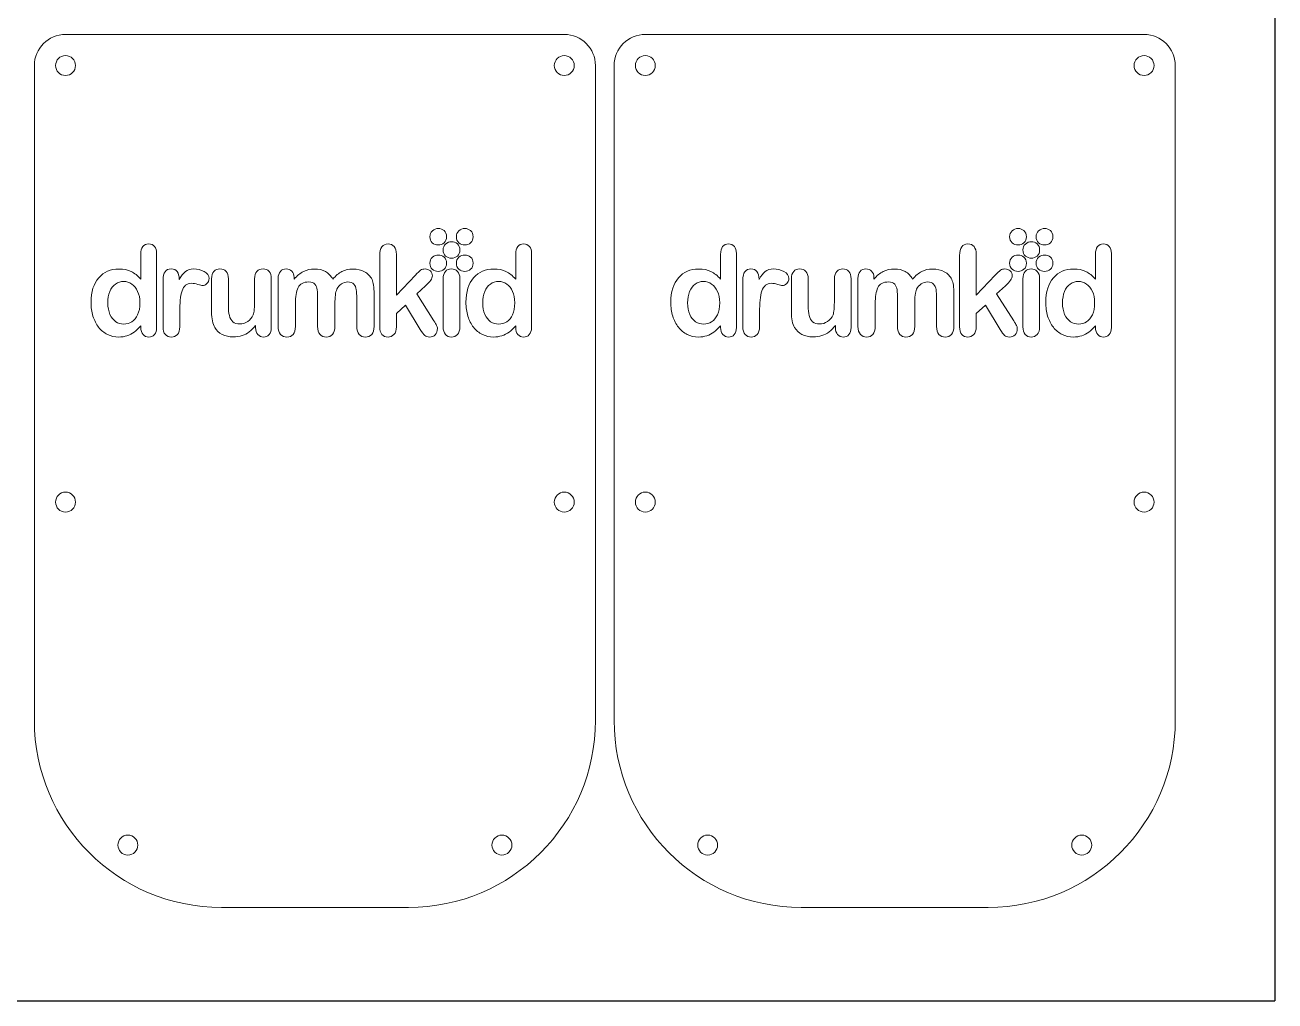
# Model space of a CAD drawing. Header units: millimetres. Extents: x 0 to 400, y 0 to 600.
# Drawn here: x 199.5 to 400, y 0 to 156.5 of the extents above; entities that cross this region are included whole.
import ezdxf

# ---------------------------------------------------------------- set-up
doc = ezdxf.new("R2010")
doc.units = ezdxf.units.MM
for name, color, linetype, lineweight, true_color in [('cut profiles', 1, 'Continuous', 9, 0xff0000), ('line engrave', 5, 'Continuous', 9, 0x0000ff), ('sheet outline', 3, 'Continuous', 25, 0x00ff00)]:
    doc.layers.add(name, color=color, linetype=linetype, lineweight=lineweight, true_color=true_color)

msp = doc.modelspace()

# ---------------------------------------------------------------- linework, layer by layer
at = {"layer": 'cut profiles'}
for p, q in [((206, 155), (286, 155)), ((299, 155), (379, 155)), ((201, 45), (201, 150)), ((291, 45), (291, 150)), ((294, 45), (294, 150)), ((384, 45), (384, 150)), ((231, 15), (261, 15)), ((324, 15), (354, 15))]:
    msp.add_line(p, q, dxfattribs=at)
for centre in [(206, 150), (286, 150), (299, 150), (379, 150), (206, 80), (286, 80), (299, 80), (379, 80), (216, 25), (276, 25), (309, 25), (369, 25)]:
    msp.add_circle(centre, 1.6, dxfattribs=at)
for centre, radius, start, end in [((206, 150), 5, 90, 180), ((286, 150), 5, 0, 90), ((299, 150), 5, 90, 180), ((379, 150), 5, 0, 90), ((231, 45), 30, 180, 270), ((261, 45), 30, 270, 0), ((324, 45), 30, 180, 270), ((354, 45), 30, 270, 0)]:
    msp.add_arc(centre, radius, start, end, dxfattribs=at)
at = {"layer": 'line engrave', "color": 5, "true_color": 0x0000ff}
for points in [[(218.07, 115.75), (218.07, 119.72)], [(220.61, 119.86), (220.61, 108)], [(256.41, 108.1), (256.41, 119.56)], [(259.08, 119.72), (259.08, 113.2), (262.11, 116.37)], [(278.21, 115.75), (278.21, 119.72)], [(280.75, 119.86), (280.75, 108)], [(311.07, 115.75), (311.07, 119.72)], [(313.61, 119.86), (313.61, 108)], [(349.41, 108.1), (349.41, 119.56)], [(352.08, 119.72), (352.08, 113.2), (355.11, 116.37)], [(371.21, 115.75), (371.21, 119.72)], [(373.75, 119.86), (373.75, 108)], [(221.64, 108.1), (221.64, 115.58)], [(229.43, 110.46), (229.43, 115.79)], [(232.12, 115.79), (232.12, 111.49)], [(236.33, 112.52), (236.33, 115.79)], [(239.01, 115.79), (239.01, 108)], [(240.11, 108.16), (240.11, 115.85)], [(242.67, 116.01), (242.67, 115.75)], [(263.76, 114.7), (262.33, 113.39), (265.09, 109.06)], [(266.56, 108.1), (266.56, 115.79)], [(269.25, 115.87), (269.25, 108.1)], [(314.64, 108.1), (314.64, 115.58)], [(322.43, 110.46), (322.43, 115.79)], [(325.12, 115.79), (325.12, 111.49)], [(329.33, 112.52), (329.33, 115.79)], [(332.01, 115.79), (332.01, 108)], [(333.11, 108.16), (333.11, 115.85)], [(335.67, 116.01), (335.67, 115.75)], [(356.76, 114.7), (355.33, 113.39), (358.09, 109.06)], [(359.56, 108.1), (359.56, 115.79)], [(362.25, 115.87), (362.25, 108.1)], [(246.44, 108.16), (246.44, 112.44)], [(252.71, 108.16), (252.71, 112.68)], [(255.5, 113.41), (255.5, 108.16)], [(339.44, 108.16), (339.44, 112.44)], [(345.71, 108.16), (345.71, 112.68)], [(348.5, 113.41), (348.5, 108.16)], [(224.32, 110.35), (224.32, 108.1)], [(242.88, 111.79), (242.88, 108.16)], [(249.21, 111.73), (249.21, 108.16)], [(262.91, 107.7), (260.54, 111.6), (259.08, 110.22), (259.08, 108.08)], [(317.32, 110.35), (317.32, 108.1)], [(335.88, 111.79), (335.88, 108.16)], [(342.21, 111.73), (342.21, 108.16)], [(355.91, 107.7), (353.54, 111.6), (352.08, 110.22), (352.08, 108.08)], [(236.49, 107.98), (236.49, 108.33)], [(329.49, 107.98), (329.49, 108.33)], [(218.07, 108), (218.07, 108.27)], [(278.21, 108), (278.21, 108.27)], [(311.07, 108), (311.07, 108.27)], [(371.21, 108), (371.21, 108.27)]]:
    msp.add_lwpolyline(points, dxfattribs=at)
for points in [[(264.44, 122.56), (264.44, 122.94), (264.57, 123.25), (264.84, 123.5)], [(264.83, 121.59), (264.57, 121.82), (264.44, 122.14), (264.44, 122.56)], [(264.84, 123.5), (265.12, 123.75), (265.44, 123.87), (265.8, 123.87)], [(265.8, 123.87), (266.14, 123.87), (266.45, 123.76), (266.72, 123.54)], [(266.72, 123.54), (266.99, 123.31), (267.13, 122.99), (267.13, 122.56)], [(267.13, 122.56), (267.13, 122.15), (266.99, 121.82), (266.73, 121.59)], [(268.69, 122.56), (268.69, 122.94), (268.83, 123.25), (269.09, 123.5)], [(269.08, 121.59), (268.82, 121.82), (268.69, 122.14), (268.69, 122.56)], [(269.09, 123.5), (269.37, 123.75), (269.69, 123.87), (270.05, 123.87)], [(270.05, 123.87), (270.4, 123.87), (270.71, 123.76), (270.97, 123.54)], [(270.97, 123.54), (271.24, 123.31), (271.38, 122.99), (271.38, 122.56)], [(271.38, 122.56), (271.38, 122.15), (271.25, 121.82), (270.98, 121.59)], [(357.44, 122.56), (357.44, 122.94), (357.57, 123.25), (357.84, 123.5)], [(357.83, 121.59), (357.57, 121.82), (357.44, 122.14), (357.44, 122.56)], [(357.84, 123.5), (358.12, 123.75), (358.44, 123.87), (358.8, 123.87)], [(358.8, 123.87), (359.14, 123.87), (359.45, 123.76), (359.72, 123.54)], [(359.72, 123.54), (359.99, 123.31), (360.13, 122.99), (360.13, 122.56)], [(360.13, 122.56), (360.13, 122.15), (359.99, 121.82), (359.73, 121.59)], [(361.69, 122.56), (361.69, 122.94), (361.83, 123.25), (362.09, 123.5)], [(362.08, 121.59), (361.82, 121.82), (361.69, 122.14), (361.69, 122.56)], [(362.09, 123.5), (362.37, 123.75), (362.69, 123.87), (363.05, 123.87)], [(363.05, 123.87), (363.4, 123.87), (363.71, 123.76), (363.97, 123.54)], [(363.97, 123.54), (364.24, 123.31), (364.38, 122.99), (364.38, 122.56)], [(364.38, 122.56), (364.38, 122.15), (364.25, 121.82), (363.98, 121.59)], [(218.07, 119.72), (218.07, 120.27), (218.18, 120.69), (218.4, 120.97)], [(218.4, 120.97), (218.62, 121.25), (218.94, 121.39), (219.34, 121.39)], [(219.34, 121.39), (219.75, 121.39), (220.06, 121.26), (220.28, 121)], [(220.28, 121), (220.5, 120.74), (220.61, 120.36), (220.61, 119.86)], [(256.41, 119.56), (256.41, 120.16), (256.52, 120.61), (256.75, 120.92)], [(256.75, 120.92), (256.98, 121.23), (257.31, 121.39), (257.73, 121.39)], [(257.73, 121.39), (258.15, 121.39), (258.48, 121.25), (258.72, 120.97)], [(258.72, 120.97), (258.96, 120.69), (259.08, 120.27), (259.08, 119.72)], [(265.8, 121.24), (265.42, 121.24), (265.1, 121.36), (264.83, 121.59)], [(266.73, 121.59), (266.47, 121.36), (266.16, 121.24), (265.8, 121.24)], [(266.56, 120.44), (266.56, 120.82), (266.7, 121.13), (266.97, 121.37)], [(266.96, 119.46), (266.7, 119.69), (266.56, 120.02), (266.56, 120.44)], [(266.97, 121.37), (267.24, 121.62), (267.56, 121.75), (267.92, 121.75)], [(267.92, 121.75), (268.27, 121.75), (268.58, 121.63), (268.85, 121.41)], [(268.85, 121.41), (269.12, 121.19), (269.25, 120.86), (269.25, 120.44)], [(269.25, 120.44), (269.25, 120.02), (269.12, 119.7), (268.86, 119.46)], [(270.05, 121.24), (269.68, 121.24), (269.35, 121.36), (269.08, 121.59)], [(270.98, 121.59), (270.72, 121.36), (270.41, 121.24), (270.05, 121.24)], [(278.21, 119.72), (278.21, 120.27), (278.32, 120.69), (278.53, 120.97)], [(278.53, 120.97), (278.76, 121.25), (279.07, 121.39), (279.48, 121.39)], [(279.48, 121.39), (279.89, 121.39), (280.2, 121.26), (280.41, 121)], [(280.41, 121), (280.64, 120.74), (280.75, 120.36), (280.75, 119.86)], [(311.07, 119.72), (311.07, 120.27), (311.18, 120.69), (311.4, 120.97)], [(311.4, 120.97), (311.62, 121.25), (311.94, 121.39), (312.34, 121.39)], [(312.34, 121.39), (312.75, 121.39), (313.06, 121.26), (313.28, 121)], [(313.28, 121), (313.5, 120.74), (313.61, 120.36), (313.61, 119.86)], [(349.41, 119.56), (349.41, 120.16), (349.52, 120.61), (349.75, 120.92)], [(349.75, 120.92), (349.98, 121.23), (350.31, 121.39), (350.73, 121.39)], [(350.73, 121.39), (351.15, 121.39), (351.48, 121.25), (351.72, 120.97)], [(351.72, 120.97), (351.96, 120.69), (352.08, 120.27), (352.08, 119.72)], [(358.8, 121.24), (358.42, 121.24), (358.1, 121.36), (357.83, 121.59)], [(359.73, 121.59), (359.47, 121.36), (359.16, 121.24), (358.8, 121.24)], [(359.56, 120.44), (359.56, 120.82), (359.7, 121.13), (359.97, 121.37)], [(359.96, 119.46), (359.7, 119.69), (359.56, 120.02), (359.56, 120.44)], [(359.97, 121.37), (360.24, 121.62), (360.56, 121.75), (360.92, 121.75)], [(360.92, 121.75), (361.27, 121.75), (361.58, 121.63), (361.85, 121.41)], [(361.85, 121.41), (362.12, 121.19), (362.25, 120.86), (362.25, 120.44)], [(362.25, 120.44), (362.25, 120.02), (362.12, 119.7), (361.86, 119.46)], [(363.05, 121.24), (362.68, 121.24), (362.35, 121.36), (362.08, 121.59)], [(363.98, 121.59), (363.72, 121.36), (363.41, 121.24), (363.05, 121.24)], [(371.21, 119.72), (371.21, 120.27), (371.32, 120.69), (371.53, 120.97)], [(371.53, 120.97), (371.76, 121.25), (372.07, 121.39), (372.48, 121.39)], [(372.48, 121.39), (372.89, 121.39), (373.2, 121.26), (373.41, 121)], [(373.41, 121), (373.64, 120.74), (373.75, 120.36), (373.75, 119.86)], [(264.44, 118.31), (264.44, 118.69), (264.57, 119), (264.84, 119.25)], [(264.83, 117.34), (264.57, 117.57), (264.44, 117.89), (264.44, 118.31)], [(264.84, 119.25), (265.12, 119.49), (265.44, 119.62), (265.8, 119.62)], [(265.8, 119.62), (266.14, 119.62), (266.45, 119.51), (266.72, 119.28)], [(266.72, 119.28), (266.99, 119.06), (267.13, 118.74), (267.13, 118.31)], [(267.13, 118.31), (267.13, 117.9), (266.99, 117.57), (266.73, 117.34)], [(267.92, 119.12), (267.55, 119.12), (267.23, 119.23), (266.96, 119.46)], [(268.86, 119.46), (268.6, 119.23), (268.28, 119.12), (267.92, 119.12)], [(268.69, 118.31), (268.69, 118.69), (268.83, 119), (269.09, 119.25)], [(269.08, 117.34), (268.82, 117.57), (268.69, 117.89), (268.69, 118.31)], [(269.09, 119.25), (269.37, 119.49), (269.69, 119.62), (270.05, 119.62)], [(270.05, 119.62), (270.4, 119.62), (270.71, 119.51), (270.97, 119.28)], [(270.97, 119.28), (271.24, 119.06), (271.38, 118.74), (271.38, 118.31)], [(271.38, 118.31), (271.38, 117.9), (271.25, 117.57), (270.98, 117.34)], [(357.44, 118.31), (357.44, 118.69), (357.57, 119), (357.84, 119.25)], [(357.83, 117.34), (357.57, 117.57), (357.44, 117.89), (357.44, 118.31)], [(357.84, 119.25), (358.12, 119.49), (358.44, 119.62), (358.8, 119.62)], [(358.8, 119.62), (359.14, 119.62), (359.45, 119.51), (359.72, 119.28)], [(359.72, 119.28), (359.99, 119.06), (360.13, 118.74), (360.13, 118.31)], [(360.13, 118.31), (360.13, 117.9), (359.99, 117.57), (359.73, 117.34)], [(360.92, 119.12), (360.55, 119.12), (360.23, 119.23), (359.96, 119.46)], [(361.86, 119.46), (361.6, 119.23), (361.28, 119.12), (360.92, 119.12)], [(361.69, 118.31), (361.69, 118.69), (361.83, 119), (362.09, 119.25)], [(362.08, 117.34), (361.82, 117.57), (361.69, 117.89), (361.69, 118.31)], [(362.09, 119.25), (362.37, 119.49), (362.69, 119.62), (363.05, 119.62)], [(363.05, 119.62), (363.4, 119.62), (363.71, 119.51), (363.97, 119.28)], [(363.97, 119.28), (364.24, 119.06), (364.38, 118.74), (364.38, 118.31)], [(364.38, 118.31), (364.38, 117.9), (364.25, 117.57), (363.98, 117.34)], [(211.32, 115.97), (212.14, 116.91), (213.22, 117.37), (214.56, 117.37)], [(214.56, 117.37), (215.33, 117.37), (215.99, 117.24), (216.52, 116.97)], [(216.52, 116.97), (217.05, 116.71), (217.57, 116.3), (218.07, 115.75)], [(221.64, 115.58), (221.64, 116.79), (222.07, 117.39), (222.95, 117.39)], [(222.95, 117.39), (223.39, 117.39), (223.71, 117.25), (223.91, 116.97)], [(223.91, 116.97), (224.11, 116.69), (224.22, 116.27), (224.24, 115.72)], [(224.24, 115.72), (224.56, 116.27), (224.89, 116.69), (225.22, 116.97)], [(225.22, 116.97), (225.56, 117.25), (226.01, 117.39), (226.58, 117.39)], [(226.58, 117.39), (227.14, 117.39), (227.69, 117.25), (228.22, 116.97)], [(228.22, 116.97), (228.75, 116.69), (229.02, 116.31), (229.02, 115.85)], [(229.43, 115.79), (229.43, 116.33), (229.56, 116.73), (229.8, 116.99)], [(229.8, 116.99), (230.04, 117.26), (230.36, 117.39), (230.76, 117.39)], [(230.76, 117.39), (231.17, 117.39), (231.5, 117.26), (231.75, 116.99)], [(231.75, 116.99), (232, 116.72), (232.12, 116.32), (232.12, 115.79)], [(236.33, 115.79), (236.33, 116.32), (236.46, 116.72), (236.71, 116.99)], [(236.71, 116.99), (236.96, 117.26), (237.28, 117.39), (237.68, 117.39)], [(237.68, 117.39), (238.08, 117.39), (238.4, 117.26), (238.65, 116.99)], [(238.65, 116.99), (238.89, 116.73), (239.01, 116.33), (239.01, 115.79)], [(240.11, 115.85), (240.11, 116.35), (240.23, 116.74), (240.46, 117)], [(240.46, 117), (240.69, 117.26), (241, 117.39), (241.38, 117.39)], [(241.38, 117.39), (241.75, 117.39), (242.06, 117.27), (242.3, 117.02)], [(242.3, 117.02), (242.55, 116.78), (242.67, 116.44), (242.67, 116.01)], [(242.67, 115.75), (243.14, 116.31), (243.64, 116.72), (244.17, 116.98)], [(244.17, 116.98), (244.7, 117.24), (245.29, 117.37), (245.94, 117.37)], [(245.94, 117.37), (246.62, 117.37), (247.2, 117.24), (247.68, 116.97)], [(247.68, 116.97), (248.17, 116.7), (248.57, 116.3), (248.88, 115.75)], [(248.88, 115.75), (249.34, 116.3), (249.82, 116.71), (250.34, 116.97)], [(250.34, 116.97), (250.86, 117.24), (251.43, 117.37), (252.06, 117.37)], [(252.06, 117.37), (252.8, 117.37), (253.43, 117.23), (253.96, 116.94)], [(253.96, 116.94), (254.5, 116.65), (254.89, 116.24), (255.16, 115.7)], [(262.11, 116.37), (262.48, 116.76), (262.76, 117.03), (262.96, 117.18)], [(262.96, 117.18), (263.16, 117.32), (263.4, 117.39), (263.68, 117.39)], [(263.68, 117.39), (264.01, 117.39), (264.29, 117.29), (264.52, 117.07)], [(264.52, 117.07), (264.74, 116.86), (264.85, 116.59), (264.85, 116.27)], [(265.8, 116.99), (265.42, 116.99), (265.1, 117.11), (264.83, 117.34)], [(266.73, 117.34), (266.47, 117.11), (266.16, 116.99), (265.8, 116.99)], [(266.56, 115.79), (266.56, 116.32), (266.69, 116.72), (266.93, 116.99)], [(266.93, 116.99), (267.18, 117.26), (267.5, 117.39), (267.89, 117.39)], [(267.89, 117.39), (268.29, 117.39), (268.61, 117.26), (268.87, 116.99)], [(268.87, 116.99), (269.12, 116.72), (269.25, 116.35), (269.25, 115.87)], [(270.05, 116.99), (269.68, 116.99), (269.35, 117.11), (269.08, 117.34)], [(270.98, 117.34), (270.72, 117.11), (270.41, 116.99), (270.05, 116.99)], [(271.46, 115.97), (272.28, 116.91), (273.36, 117.37), (274.7, 117.37)], [(274.7, 117.37), (275.47, 117.37), (276.12, 117.24), (276.65, 116.97)], [(276.65, 116.97), (277.19, 116.71), (277.7, 116.3), (278.21, 115.75)], [(304.32, 115.97), (305.14, 116.91), (306.22, 117.37), (307.56, 117.37)], [(307.56, 117.37), (308.33, 117.37), (308.99, 117.24), (309.52, 116.97)], [(309.52, 116.97), (310.05, 116.71), (310.57, 116.3), (311.07, 115.75)], [(314.64, 115.58), (314.64, 116.79), (315.07, 117.39), (315.95, 117.39)], [(315.95, 117.39), (316.39, 117.39), (316.71, 117.25), (316.91, 116.97)], [(316.91, 116.97), (317.11, 116.69), (317.22, 116.27), (317.24, 115.72)], [(317.24, 115.72), (317.56, 116.27), (317.89, 116.69), (318.22, 116.97)], [(318.22, 116.97), (318.56, 117.25), (319.01, 117.39), (319.58, 117.39)], [(319.58, 117.39), (320.14, 117.39), (320.69, 117.25), (321.22, 116.97)], [(321.22, 116.97), (321.75, 116.69), (322.02, 116.31), (322.02, 115.85)], [(322.43, 115.79), (322.43, 116.33), (322.56, 116.73), (322.8, 116.99)], [(322.8, 116.99), (323.04, 117.26), (323.36, 117.39), (323.76, 117.39)], [(323.76, 117.39), (324.17, 117.39), (324.5, 117.26), (324.75, 116.99)], [(324.75, 116.99), (325, 116.72), (325.12, 116.32), (325.12, 115.79)], [(329.33, 115.79), (329.33, 116.32), (329.46, 116.72), (329.71, 116.99)], [(329.71, 116.99), (329.96, 117.26), (330.28, 117.39), (330.68, 117.39)], [(330.68, 117.39), (331.08, 117.39), (331.4, 117.26), (331.65, 116.99)], [(331.65, 116.99), (331.89, 116.73), (332.01, 116.33), (332.01, 115.79)], [(333.11, 115.85), (333.11, 116.35), (333.23, 116.74), (333.46, 117)], [(333.46, 117), (333.69, 117.26), (334, 117.39), (334.38, 117.39)], [(334.38, 117.39), (334.75, 117.39), (335.06, 117.27), (335.3, 117.02)], [(335.3, 117.02), (335.55, 116.78), (335.67, 116.44), (335.67, 116.01)], [(335.67, 115.75), (336.14, 116.31), (336.64, 116.72), (337.17, 116.98)], [(337.17, 116.98), (337.7, 117.24), (338.29, 117.37), (338.94, 117.37)], [(338.94, 117.37), (339.62, 117.37), (340.2, 117.24), (340.68, 116.97)], [(340.68, 116.97), (341.17, 116.7), (341.57, 116.3), (341.88, 115.75)], [(341.88, 115.75), (342.34, 116.3), (342.82, 116.71), (343.34, 116.97)], [(343.34, 116.97), (343.86, 117.24), (344.43, 117.37), (345.06, 117.37)], [(345.06, 117.37), (345.8, 117.37), (346.43, 117.23), (346.96, 116.94)], [(346.96, 116.94), (347.5, 116.65), (347.89, 116.24), (348.16, 115.7)], [(355.11, 116.37), (355.48, 116.76), (355.76, 117.03), (355.96, 117.18)], [(355.96, 117.18), (356.16, 117.32), (356.4, 117.39), (356.68, 117.39)], [(356.68, 117.39), (357.01, 117.39), (357.29, 117.29), (357.52, 117.07)], [(357.52, 117.07), (357.74, 116.86), (357.85, 116.59), (357.85, 116.27)], [(358.8, 116.99), (358.42, 116.99), (358.1, 117.11), (357.83, 117.34)], [(359.73, 117.34), (359.47, 117.11), (359.16, 116.99), (358.8, 116.99)], [(359.56, 115.79), (359.56, 116.32), (359.69, 116.72), (359.93, 116.99)], [(359.93, 116.99), (360.18, 117.26), (360.5, 117.39), (360.89, 117.39)], [(360.89, 117.39), (361.29, 117.39), (361.61, 117.26), (361.87, 116.99)], [(361.87, 116.99), (362.12, 116.72), (362.25, 116.35), (362.25, 115.87)], [(363.05, 116.99), (362.68, 116.99), (362.35, 117.11), (362.08, 117.34)], [(363.98, 117.34), (363.72, 117.11), (363.41, 116.99), (363.05, 116.99)], [(364.46, 115.97), (365.28, 116.91), (366.36, 117.37), (367.7, 117.37)], [(367.7, 117.37), (368.47, 117.37), (369.12, 117.24), (369.65, 116.97)], [(369.65, 116.97), (370.19, 116.71), (370.7, 116.3), (371.21, 115.75)], [(210.09, 112.04), (210.09, 113.72), (210.5, 115.03), (211.32, 115.97)], [(214.01, 114.96), (213.62, 114.69), (213.32, 114.29), (213.1, 113.76)], [(215.33, 115.39), (214.84, 115.39), (214.4, 115.25), (214.01, 114.96)], [(216.63, 114.97), (216.23, 115.25), (215.8, 115.39), (215.33, 115.39)], [(217.57, 113.79), (217.34, 114.31), (217.03, 114.7), (216.63, 114.97)], [(225.27, 114.77), (225.02, 114.56), (224.83, 114.26), (224.69, 113.85)], [(226.23, 115.08), (225.84, 115.08), (225.52, 114.98), (225.27, 114.77)], [(227.23, 114.89), (226.85, 115.02), (226.52, 115.08), (226.23, 115.08)], [(227.95, 114.72), (227.85, 114.72), (227.61, 114.78), (227.23, 114.89)], [(228.68, 115.03), (228.45, 114.82), (228.21, 114.72), (227.95, 114.72)], [(229.02, 115.85), (229.02, 115.52), (228.91, 115.25), (228.68, 115.03)], [(243.29, 114.39), (243.02, 113.79), (242.88, 112.92), (242.88, 111.79)], [(245.04, 115.3), (244.16, 115.3), (243.58, 115), (243.29, 114.39)], [(246, 114.93), (245.8, 115.18), (245.48, 115.3), (245.04, 115.3)], [(246.37, 114.02), (246.33, 114.39), (246.2, 114.7), (246, 114.93)], [(250.24, 114.98), (249.93, 114.77), (249.68, 114.49), (249.51, 114.14)], [(251.26, 115.3), (250.9, 115.3), (250.56, 115.19), (250.24, 114.98)], [(252.24, 114.94), (252.03, 115.18), (251.7, 115.3), (251.26, 115.3)], [(252.64, 114.07), (252.59, 114.42), (252.46, 114.71), (252.24, 114.94)], [(255.16, 115.7), (255.39, 115.22), (255.5, 114.45), (255.5, 113.41)], [(264.85, 116.27), (264.85, 115.88), (264.49, 115.35), (263.76, 114.7)], [(270.23, 112.04), (270.23, 113.72), (270.64, 115.03), (271.46, 115.97)], [(274.14, 114.96), (273.76, 114.69), (273.45, 114.29), (273.24, 113.76)], [(275.46, 115.39), (274.97, 115.39), (274.53, 115.25), (274.14, 114.96)], [(276.76, 114.97), (276.37, 115.25), (275.94, 115.39), (275.46, 115.39)], [(277.71, 113.79), (277.48, 114.31), (277.16, 114.7), (276.76, 114.97)], [(303.09, 112.04), (303.09, 113.72), (303.5, 115.03), (304.32, 115.97)], [(307.01, 114.96), (306.62, 114.69), (306.32, 114.29), (306.1, 113.76)], [(308.33, 115.39), (307.84, 115.39), (307.4, 115.25), (307.01, 114.96)], [(309.63, 114.97), (309.23, 115.25), (308.8, 115.39), (308.33, 115.39)], [(310.57, 113.79), (310.34, 114.31), (310.03, 114.7), (309.63, 114.97)], [(318.27, 114.77), (318.02, 114.56), (317.83, 114.26), (317.69, 113.85)], [(319.23, 115.08), (318.84, 115.08), (318.52, 114.98), (318.27, 114.77)], [(320.23, 114.89), (319.85, 115.02), (319.52, 115.08), (319.23, 115.08)], [(320.95, 114.72), (320.85, 114.72), (320.61, 114.78), (320.23, 114.89)], [(321.68, 115.03), (321.45, 114.82), (321.21, 114.72), (320.95, 114.72)], [(322.02, 115.85), (322.02, 115.52), (321.91, 115.25), (321.68, 115.03)], [(336.29, 114.39), (336.02, 113.79), (335.88, 112.92), (335.88, 111.79)], [(338.04, 115.3), (337.16, 115.3), (336.58, 115), (336.29, 114.39)], [(339, 114.93), (338.8, 115.18), (338.48, 115.3), (338.04, 115.3)], [(339.37, 114.02), (339.33, 114.39), (339.2, 114.7), (339, 114.93)], [(343.24, 114.98), (342.93, 114.77), (342.68, 114.49), (342.51, 114.14)], [(344.26, 115.3), (343.9, 115.3), (343.56, 115.19), (343.24, 114.98)], [(345.24, 114.94), (345.03, 115.18), (344.7, 115.3), (344.26, 115.3)], [(345.64, 114.07), (345.59, 114.42), (345.46, 114.71), (345.24, 114.94)], [(348.16, 115.7), (348.39, 115.22), (348.5, 114.45), (348.5, 113.41)], [(357.85, 116.27), (357.85, 115.88), (357.49, 115.35), (356.76, 114.7)], [(363.23, 112.04), (363.23, 113.72), (363.64, 115.03), (364.46, 115.97)], [(367.14, 114.96), (366.76, 114.69), (366.45, 114.29), (366.24, 113.76)], [(368.46, 115.39), (367.97, 115.39), (367.53, 115.25), (367.14, 114.96)], [(369.76, 114.97), (369.37, 115.25), (368.94, 115.39), (368.46, 115.39)], [(370.71, 113.79), (370.48, 114.31), (370.16, 114.7), (369.76, 114.97)], [(213.1, 113.76), (212.89, 113.24), (212.79, 112.64), (212.79, 111.95)], [(217.93, 111.95), (217.93, 112.67), (217.81, 113.28), (217.57, 113.79)], [(224.4, 112.39), (224.35, 111.84), (224.32, 111.15), (224.32, 110.35)], [(224.69, 113.85), (224.55, 113.44), (224.46, 112.96), (224.4, 112.39)], [(236.11, 110.02), (236.26, 110.4), (236.33, 111.24), (236.33, 112.52)], [(246.44, 112.44), (246.44, 113.12), (246.42, 113.64), (246.37, 114.02)], [(249.51, 114.14), (249.31, 113.68), (249.21, 112.88), (249.21, 111.73)], [(252.71, 112.68), (252.71, 113.26), (252.69, 113.72), (252.64, 114.07)], [(273.24, 113.76), (273.03, 113.24), (272.92, 112.64), (272.92, 111.95)], [(278.06, 111.95), (278.06, 112.67), (277.94, 113.28), (277.71, 113.79)], [(306.1, 113.76), (305.89, 113.24), (305.79, 112.64), (305.79, 111.95)], [(310.93, 111.95), (310.93, 112.67), (310.81, 113.28), (310.57, 113.79)], [(317.4, 112.39), (317.35, 111.84), (317.32, 111.15), (317.32, 110.35)], [(317.69, 113.85), (317.55, 113.44), (317.46, 112.96), (317.4, 112.39)], [(329.11, 110.02), (329.26, 110.4), (329.33, 111.24), (329.33, 112.52)], [(339.44, 112.44), (339.44, 113.12), (339.42, 113.64), (339.37, 114.02)], [(342.51, 114.14), (342.31, 113.68), (342.21, 112.88), (342.21, 111.73)], [(345.71, 112.68), (345.71, 113.26), (345.69, 113.72), (345.64, 114.07)], [(366.24, 113.76), (366.03, 113.24), (365.92, 112.64), (365.92, 111.95)], [(371.06, 111.95), (371.06, 112.67), (370.94, 113.28), (370.71, 113.79)], [(210.4, 109.82), (210.19, 110.51), (210.09, 111.25), (210.09, 112.04)], [(212.79, 111.95), (212.79, 111.22), (212.9, 110.6), (213.12, 110.09)], [(217.57, 110.04), (217.81, 110.55), (217.93, 111.19), (217.93, 111.95)], [(229.94, 108), (229.6, 108.57), (229.43, 109.39), (229.43, 110.46)], [(232.12, 111.49), (232.12, 110.86), (232.17, 110.34), (232.28, 109.91)], [(270.53, 109.82), (270.33, 110.51), (270.23, 111.25), (270.23, 112.04)], [(272.92, 111.95), (272.92, 111.22), (273.03, 110.6), (273.26, 110.09)], [(277.71, 110.04), (277.94, 110.55), (278.06, 111.19), (278.06, 111.95)], [(303.4, 109.82), (303.19, 110.51), (303.09, 111.25), (303.09, 112.04)], [(305.79, 111.95), (305.79, 111.22), (305.9, 110.6), (306.12, 110.09)], [(310.57, 110.04), (310.81, 110.55), (310.93, 111.19), (310.93, 111.95)], [(322.94, 108), (322.6, 108.57), (322.43, 109.39), (322.43, 110.46)], [(325.12, 111.49), (325.12, 110.86), (325.17, 110.34), (325.28, 109.91)], [(363.53, 109.82), (363.33, 110.51), (363.23, 111.25), (363.23, 112.04)], [(365.92, 111.95), (365.92, 111.22), (366.03, 110.6), (366.26, 110.09)], [(370.71, 110.04), (370.94, 110.55), (371.06, 111.19), (371.06, 111.95)], [(211.31, 108.04), (210.91, 108.55), (210.61, 109.14), (210.4, 109.82)], [(213.12, 110.09), (213.35, 109.58), (213.66, 109.19), (214.06, 108.93)], [(214.06, 108.93), (214.45, 108.67), (214.88, 108.54), (215.35, 108.54)], [(215.35, 108.54), (215.82, 108.54), (216.25, 108.67), (216.64, 108.91)], [(216.64, 108.91), (217.03, 109.16), (217.34, 109.54), (217.57, 110.04)], [(232.28, 109.91), (232.38, 109.49), (232.57, 109.16), (232.84, 108.92)], [(232.84, 108.92), (233.12, 108.68), (233.49, 108.56), (233.95, 108.56)], [(233.95, 108.56), (234.4, 108.56), (234.83, 108.7), (235.23, 108.97)], [(235.23, 108.97), (235.63, 109.24), (235.92, 109.59), (236.11, 110.02)], [(236.49, 108.33), (236.17, 107.92), (235.83, 107.58), (235.48, 107.3)], [(265.09, 109.06), (265.29, 108.74), (265.44, 108.49), (265.52, 108.32)], [(265.52, 108.32), (265.61, 108.15), (265.66, 108), (265.66, 107.85)], [(271.45, 108.04), (271.05, 108.55), (270.74, 109.14), (270.53, 109.82)], [(273.26, 110.09), (273.49, 109.58), (273.8, 109.19), (274.19, 108.93)], [(274.19, 108.93), (274.59, 108.67), (275.02, 108.54), (275.48, 108.54)], [(275.48, 108.54), (275.96, 108.54), (276.39, 108.67), (276.77, 108.91)], [(276.77, 108.91), (277.17, 109.16), (277.48, 109.54), (277.71, 110.04)], [(304.31, 108.04), (303.91, 108.55), (303.61, 109.14), (303.4, 109.82)], [(306.12, 110.09), (306.35, 109.58), (306.66, 109.19), (307.06, 108.93)], [(307.06, 108.93), (307.45, 108.67), (307.88, 108.54), (308.35, 108.54)], [(308.35, 108.54), (308.82, 108.54), (309.25, 108.67), (309.64, 108.91)], [(309.64, 108.91), (310.03, 109.16), (310.34, 109.54), (310.57, 110.04)], [(325.28, 109.91), (325.38, 109.49), (325.57, 109.16), (325.84, 108.92)], [(325.84, 108.92), (326.12, 108.68), (326.49, 108.56), (326.95, 108.56)], [(326.95, 108.56), (327.4, 108.56), (327.83, 108.7), (328.23, 108.97)], [(328.23, 108.97), (328.63, 109.24), (328.92, 109.59), (329.11, 110.02)], [(329.49, 108.33), (329.17, 107.92), (328.83, 107.58), (328.48, 107.3)], [(358.09, 109.06), (358.29, 108.74), (358.44, 108.49), (358.52, 108.32)], [(358.52, 108.32), (358.61, 108.15), (358.66, 108), (358.66, 107.85)], [(364.45, 108.04), (364.05, 108.55), (363.74, 109.14), (363.53, 109.82)], [(366.26, 110.09), (366.49, 109.58), (366.8, 109.19), (367.19, 108.93)], [(367.19, 108.93), (367.59, 108.67), (368.02, 108.54), (368.48, 108.54)], [(368.48, 108.54), (368.96, 108.54), (369.39, 108.67), (369.77, 108.91)], [(369.77, 108.91), (370.17, 109.16), (370.48, 109.54), (370.71, 110.04)], [(212.73, 106.87), (212.18, 107.15), (211.71, 107.54), (211.31, 108.04)], [(214.52, 106.47), (213.88, 106.47), (213.28, 106.6), (212.73, 106.87)], [(215.86, 106.67), (215.45, 106.54), (215.01, 106.47), (214.52, 106.47)], [(217, 107.26), (216.65, 107), (216.27, 106.81), (215.86, 106.67)], [(218.07, 108.27), (217.71, 107.86), (217.36, 107.52), (217, 107.26)], [(218.43, 106.86), (218.19, 107.13), (218.07, 107.51), (218.07, 108)], [(219.34, 106.47), (218.98, 106.47), (218.67, 106.6), (218.43, 106.86)], [(220.26, 106.85), (220.02, 106.6), (219.72, 106.47), (219.34, 106.47)], [(220.61, 108), (220.61, 107.49), (220.5, 107.11), (220.26, 106.85)], [(222.01, 106.88), (221.76, 107.16), (221.64, 107.56), (221.64, 108.1)], [(222.97, 106.47), (222.58, 106.47), (222.26, 106.61), (222.01, 106.88)], [(223.94, 106.87), (223.68, 106.6), (223.36, 106.47), (222.97, 106.47)], [(224.32, 108.1), (224.32, 107.56), (224.2, 107.15), (223.94, 106.87)], [(231.13, 106.89), (230.61, 107.16), (230.22, 107.53), (229.94, 108)], [(232.88, 106.49), (232.23, 106.49), (231.65, 106.62), (231.13, 106.89)], [(234.32, 106.69), (233.9, 106.56), (233.42, 106.49), (232.88, 106.49)], [(235.48, 107.3), (235.12, 107.03), (234.74, 106.83), (234.32, 106.69)], [(236.85, 106.86), (236.61, 107.13), (236.49, 107.5), (236.49, 107.98)], [(237.76, 106.47), (237.39, 106.47), (237.09, 106.6), (236.85, 106.86)], [(238.66, 106.85), (238.43, 106.6), (238.13, 106.47), (237.76, 106.47)], [(239.01, 108), (239.01, 107.49), (238.89, 107.11), (238.66, 106.85)], [(240.5, 106.89), (240.24, 107.18), (240.11, 107.6), (240.11, 108.16)], [(241.5, 106.47), (241.1, 106.47), (240.76, 106.61), (240.5, 106.89)], [(242.5, 106.89), (242.25, 106.61), (241.92, 106.47), (241.5, 106.47)], [(242.88, 108.16), (242.88, 107.6), (242.75, 107.18), (242.5, 106.89)], [(246.82, 106.89), (246.57, 107.17), (246.44, 107.6), (246.44, 108.16)], [(247.81, 106.47), (247.41, 106.47), (247.07, 106.61), (246.82, 106.89)], [(248.83, 106.89), (248.57, 106.61), (248.23, 106.47), (247.81, 106.47)], [(249.21, 108.16), (249.21, 107.6), (249.08, 107.17), (248.83, 106.89)], [(253.1, 106.89), (252.84, 107.18), (252.71, 107.6), (252.71, 108.16)], [(254.1, 106.47), (253.7, 106.47), (253.36, 106.61), (253.1, 106.89)], [(255.12, 106.89), (254.86, 106.61), (254.52, 106.47), (254.1, 106.47)], [(255.5, 108.16), (255.5, 107.6), (255.37, 107.17), (255.12, 106.89)], [(256.76, 106.88), (256.52, 107.16), (256.41, 107.56), (256.41, 108.1)], [(257.73, 106.47), (257.32, 106.47), (257, 106.61), (256.76, 106.88)], [(258.67, 106.88), (258.4, 106.61), (258.09, 106.47), (257.73, 106.47)], [(259.08, 108.08), (259.08, 107.56), (258.95, 107.16), (258.67, 106.88)], [(263.63, 106.73), (263.45, 106.91), (263.21, 107.23), (262.91, 107.7)], [(264.39, 106.47), (264.06, 106.47), (263.81, 106.56), (263.63, 106.73)], [(265.3, 106.83), (265.07, 106.59), (264.77, 106.47), (264.39, 106.47)], [(265.66, 107.85), (265.66, 107.42), (265.54, 107.08), (265.3, 106.83)], [(266.93, 106.89), (266.69, 107.17), (266.56, 107.58), (266.56, 108.1)], [(267.89, 106.47), (267.5, 106.47), (267.18, 106.61), (266.93, 106.89)], [(268.87, 106.88), (268.61, 106.61), (268.29, 106.47), (267.89, 106.47)], [(269.25, 108.1), (269.25, 107.56), (269.12, 107.16), (268.87, 106.88)], [(272.86, 106.87), (272.32, 107.15), (271.85, 107.54), (271.45, 108.04)], [(274.66, 106.47), (274.01, 106.47), (273.42, 106.6), (272.86, 106.87)], [(275.99, 106.67), (275.59, 106.54), (275.14, 106.47), (274.66, 106.47)], [(277.14, 107.26), (276.79, 107), (276.41, 106.81), (275.99, 106.67)], [(278.21, 108.27), (277.85, 107.86), (277.49, 107.52), (277.14, 107.26)], [(278.56, 106.86), (278.33, 107.13), (278.21, 107.51), (278.21, 108)], [(279.48, 106.47), (279.11, 106.47), (278.81, 106.6), (278.56, 106.86)], [(280.39, 106.85), (280.16, 106.6), (279.85, 106.47), (279.48, 106.47)], [(280.75, 108), (280.75, 107.49), (280.63, 107.11), (280.39, 106.85)], [(305.73, 106.87), (305.18, 107.15), (304.71, 107.54), (304.31, 108.04)], [(307.52, 106.47), (306.88, 106.47), (306.28, 106.6), (305.73, 106.87)], [(308.86, 106.67), (308.45, 106.54), (308.01, 106.47), (307.52, 106.47)], [(310, 107.26), (309.65, 107), (309.27, 106.81), (308.86, 106.67)], [(311.07, 108.27), (310.71, 107.86), (310.36, 107.52), (310, 107.26)], [(311.43, 106.86), (311.19, 107.13), (311.07, 107.51), (311.07, 108)], [(312.34, 106.47), (311.98, 106.47), (311.67, 106.6), (311.43, 106.86)], [(313.26, 106.85), (313.02, 106.6), (312.72, 106.47), (312.34, 106.47)], [(313.61, 108), (313.61, 107.49), (313.5, 107.11), (313.26, 106.85)], [(315.01, 106.88), (314.76, 107.16), (314.64, 107.56), (314.64, 108.1)], [(315.97, 106.47), (315.58, 106.47), (315.26, 106.61), (315.01, 106.88)], [(316.94, 106.87), (316.68, 106.6), (316.36, 106.47), (315.97, 106.47)], [(317.32, 108.1), (317.32, 107.56), (317.2, 107.15), (316.94, 106.87)], [(324.13, 106.89), (323.61, 107.16), (323.22, 107.53), (322.94, 108)], [(325.88, 106.49), (325.23, 106.49), (324.65, 106.62), (324.13, 106.89)], [(327.32, 106.69), (326.9, 106.56), (326.42, 106.49), (325.88, 106.49)], [(328.48, 107.3), (328.12, 107.03), (327.74, 106.83), (327.32, 106.69)], [(329.85, 106.86), (329.61, 107.13), (329.49, 107.5), (329.49, 107.98)], [(330.76, 106.47), (330.39, 106.47), (330.09, 106.6), (329.85, 106.86)], [(331.66, 106.85), (331.43, 106.6), (331.13, 106.47), (330.76, 106.47)], [(332.01, 108), (332.01, 107.49), (331.89, 107.11), (331.66, 106.85)], [(333.5, 106.89), (333.24, 107.18), (333.11, 107.6), (333.11, 108.16)], [(334.5, 106.47), (334.1, 106.47), (333.76, 106.61), (333.5, 106.89)], [(335.5, 106.89), (335.25, 106.61), (334.92, 106.47), (334.5, 106.47)], [(335.88, 108.16), (335.88, 107.6), (335.75, 107.18), (335.5, 106.89)], [(339.82, 106.89), (339.57, 107.17), (339.44, 107.6), (339.44, 108.16)], [(340.81, 106.47), (340.41, 106.47), (340.07, 106.61), (339.82, 106.89)], [(341.83, 106.89), (341.57, 106.61), (341.23, 106.47), (340.81, 106.47)], [(342.21, 108.16), (342.21, 107.6), (342.08, 107.17), (341.83, 106.89)], [(346.1, 106.89), (345.84, 107.18), (345.71, 107.6), (345.71, 108.16)], [(347.1, 106.47), (346.7, 106.47), (346.36, 106.61), (346.1, 106.89)], [(348.12, 106.89), (347.86, 106.61), (347.52, 106.47), (347.1, 106.47)], [(348.5, 108.16), (348.5, 107.6), (348.37, 107.17), (348.12, 106.89)], [(349.76, 106.88), (349.52, 107.16), (349.41, 107.56), (349.41, 108.1)], [(350.73, 106.47), (350.32, 106.47), (350, 106.61), (349.76, 106.88)], [(351.67, 106.88), (351.4, 106.61), (351.09, 106.47), (350.73, 106.47)], [(352.08, 108.08), (352.08, 107.56), (351.95, 107.16), (351.67, 106.88)], [(356.63, 106.73), (356.45, 106.91), (356.21, 107.23), (355.91, 107.7)], [(357.39, 106.47), (357.06, 106.47), (356.81, 106.56), (356.63, 106.73)], [(358.3, 106.83), (358.07, 106.59), (357.77, 106.47), (357.39, 106.47)], [(358.66, 107.85), (358.66, 107.42), (358.54, 107.08), (358.3, 106.83)], [(359.93, 106.89), (359.69, 107.17), (359.56, 107.58), (359.56, 108.1)], [(360.89, 106.47), (360.5, 106.47), (360.18, 106.61), (359.93, 106.89)], [(361.87, 106.88), (361.61, 106.61), (361.29, 106.47), (360.89, 106.47)], [(362.25, 108.1), (362.25, 107.56), (362.12, 107.16), (361.87, 106.88)], [(365.86, 106.87), (365.32, 107.15), (364.85, 107.54), (364.45, 108.04)], [(367.66, 106.47), (367.01, 106.47), (366.42, 106.6), (365.86, 106.87)], [(368.99, 106.67), (368.59, 106.54), (368.14, 106.47), (367.66, 106.47)], [(370.14, 107.26), (369.79, 107), (369.41, 106.81), (368.99, 106.67)], [(371.21, 108.27), (370.85, 107.86), (370.49, 107.52), (370.14, 107.26)], [(371.56, 106.86), (371.33, 107.13), (371.21, 107.51), (371.21, 108)], [(372.48, 106.47), (372.11, 106.47), (371.81, 106.6), (371.56, 106.86)], [(373.39, 106.85), (373.16, 106.6), (372.85, 106.47), (372.48, 106.47)], [(373.75, 108), (373.75, 107.49), (373.63, 107.11), (373.39, 106.85)]]:
    msp.add_open_spline(points, degree=3, dxfattribs=at)
at = {"layer": 'sheet outline', "color": 3, "true_color": 0x00ff00}
for p, q in [((400, 0), (400, 600)), ((0, 0), (400, 0))]:
    msp.add_line(p, q, dxfattribs=at)

doc.saveas('drawing.dxf')
